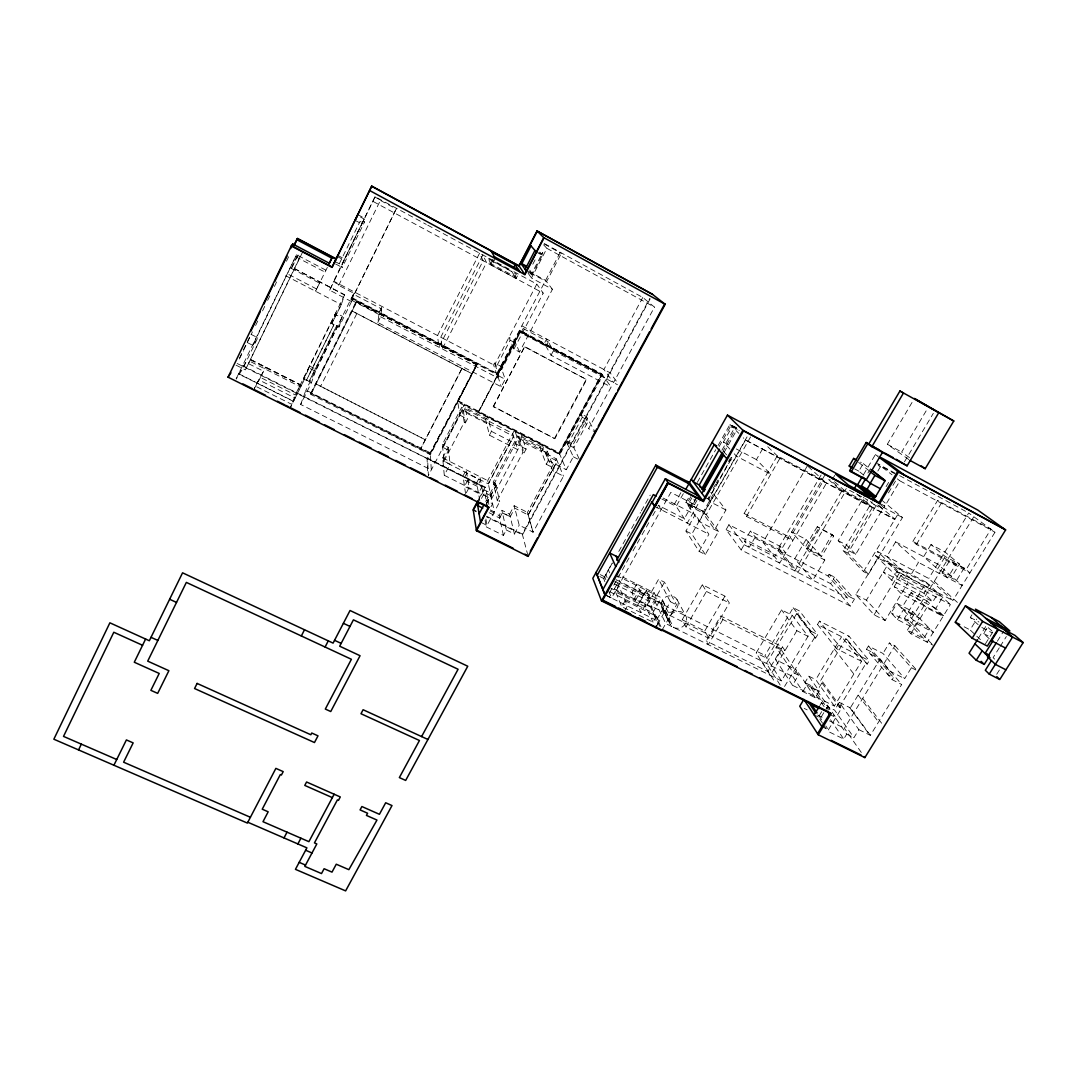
<?xml version="1.0" encoding="UTF-8"?>
<svg xmlns="http://www.w3.org/2000/svg" width="1077" height="1077" viewBox="0 0 1077 1077"><rect width="100%" height="100%" fill="white"/><g stroke="black" fill="none" stroke-linecap="round" stroke-linejoin="round"><path stroke-width="0.75" stroke-dasharray="5 3.75" d="M661.103 604.56L662.207 600.374A8.656 8.158 -27 0 1 673.865 596.698A8.656 8.158 -27 0 1 677.11 607.791A8.656 8.158 -27 0 1 665.451 611.467L662.288 608.626L661.103 604.56L670.217 624.472L673.475 627.393A8.926 8.387 -26.7 0 0 685.497 623.596A8.926 8.387 -26.7 0 0 682.158 612.194A8.926 8.387 -26.7 0 0 670.136 615.99L668.992 620.298M354.575 293.644L396.524 208.332L354.575 293.644L338.73 285.351L339.242 284.086M377.771 322.508L380.639 316.786L382.079 306.514L379.346 311.967L377.771 322.508L501.249 386.791L505.194 379.279L500.684 366.207L494.572 363.003L493.603 364.874L497.762 377.879L498.786 375.927L494.572 363.003M356.729 313.784L320.65 386.28M356.675 302.072L356.864 301.398M357.133 300.846L311.213 393.482M356.124 301.775L477.057 364.915L430.41 454.696L310.876 394.451L311.428 392.863M341.301 304.508L331.918 323.49L338.932 327.112L351.546 301.614L354.414 292.029L305.693 390.695L430.342 453.538M477.057 364.915L351.102 299.164L351.304 298.491L497.399 374.85L520.164 331.366L602.689 375.186L559.825 454.575L457.738 402.098L477.111 363.501L429.844 453.821M350.967 299.918L353.727 294.358L381.729 309.005L378.969 314.524L350.967 299.918L351.694 297.521L496.928 373.382L501.249 386.791M338.932 327.112L342.392 316.328L335.728 312.882L331.864 323.639L341.247 304.643L344.653 294.775L292.055 267.311L291.275 268.375L319.627 283.184M351.479 298.262L477.219 363.918L430.383 454.09L310.768 393.132M300.658 404.454L305.922 390.089L430.302 452.811L431.298 469.989L300.658 404.454L311.388 382.766L316.153 369.398L309.516 366.018L304.347 379.427L293.483 401.438L238.515 373.867L245.879 362.343L263.502 371.215L254.509 388.11M330.989 323.181L333.937 324.635L306.406 380.369L333.964 324.554M309.126 381.433L336.643 325.779L309.126 381.433L306.501 380.114M351.546 301.614L329.71 290.211L375.065 196.741L426.29 224.393M364.551 221.97L363.38 221.35L364.551 221.97L342.271 267.379L341.18 266.611L342.271 267.379M304.347 379.427L303.499 378.902L311.388 382.766M293.483 401.438L294.842 397.952L258.749 379.831L255.626 386.253L291.705 404.319L294.842 397.952M299.635 386.414L300.348 384.61L250.645 359.516L249.608 361.172L299.635 386.414L295.394 395.003L260.472 377.448L265.615 367.082L264.686 368.778M329.71 290.211L333.655 281.164L493.603 364.874M239.619 357.833L241.746 353.418M243.362 350.052L245.556 345.515M247.414 341.651L249.541 337.236M239.377 358.991L243.294 351.035M243.712 349.971L252.408 331.931M255.586 325.523L257.753 321.013M262.546 310.876L264.727 306.366M267.621 300.362L270.044 295.502M274.393 286.495L276.56 281.999M286.455 261.267L290.076 253.741M236.105 378.902L296.525 254.764L325.86 270.152L324.904 272.05L295.206 256.488M247.158 342.486L252.785 345.34L296.525 254.764M250.954 334.301L257.753 337.761L242.863 368.59L236.307 378.916M291.275 268.375L298.787 252.812M292.055 267.311L298.841 253.243M236.078 365.184L245.408 369.869L301.277 254.334M302.704 251.87L245.408 369.869M327.354 267.406L315.574 291.127L320.219 282.012M339.255 263.784L360.028 221.404L362.666 222.818M375.065 196.741L333.385 281.77L338.986 284.705M338.73 285.351L380.693 199.77L380.477 200.457L396.43 209.073M344.653 294.775L296.135 393.145L290.373 407.671L304.414 379.239M303.472 378.983L335.189 314.39L341.907 317.863L315.467 371.296L308.789 367.903M310.593 393.643L356.218 301.425M310.876 394.451L356.77 301.722M515.95 278.27L516.395 277.408L489.402 262.855L489.025 263.865L516.045 278.431L518.306 274.406M490.802 263.609L494.343 256.73M495.285 258.426L491.704 265.386L487.746 257.578M514.994 276.654L516.314 274.083L492.135 261.038M476.949 364.457L427.084 459.017L427.757 473.315M532.805 264.228L535.067 259.867M491.489 499.001L487.706 480.625L514.658 429.858L519.801 445.891L491.489 499.001L444.289 475.307L450.092 464.2L443.993 461.131L442.405 444.357L461.71 407.268L512.719 433.493L517.768 449.688L489.416 435.175L485.673 419.586L487.598 415.937M538.85 252.61L541.65 254.132L542.525 252.839L531.19 274.595L531.823 273.006M531.082 274.433L532.038 275.052L543.36 253.297L542.391 252.691M448.557 450.307L442.674 447.211L462.141 409.839L513.621 436.373L488.379 483.896L442.957 460.889M442.687 447.332L462.154 409.947M573.314 456.796L579.789 460.135L571.874 443.536L565.694 440.331L573.314 456.796L566.3 469.72L559.071 452.677L457.496 400.442L459.852 415.157L428.404 475.536L427.556 458.115L485.498 487.275L488.864 504.399M519.518 352.004L514.294 340.184L508.977 337.37L513.931 349.056L519.518 352.004L552.434 289.309L531.473 277.987L546.914 248.343L543.602 244.856M444.289 475.307L442.687 457.913L448.22 447.305L442.405 444.357M442.97 461.01L448.544 450.186M443.993 461.131L464.254 422.305L461.71 407.268M513.891 271.7L536.804 284.072L495.366 363.434L496.389 366.584L501.774 369.398L515.56 343.051L510.175 340.211L496.389 366.584M465.372 422.871L467.391 419.02L464.685 404.131L462.76 407.82L465.372 422.871L464.254 422.305M496.928 373.382L560.282 252.314L561.359 253.378L546.551 281.676L529.319 272.346M478.444 411.602L520.218 331.783L601.545 374.958L559.3 453.215M523.18 328.512L548.274 341.853L545.985 346.188L520.891 332.874L523.18 328.512L521.82 325.819L610.134 372.804L618.063 383.439M513.931 349.056L543.212 293.159L536.804 284.072M493.226 406.446L524.687 346.579L586.642 379.629L554.87 438.702L493.226 406.446L554.87 438.702M493.36 406.931L524.687 346.579M489.416 435.175L491.435 431.352L487.571 415.978M466.301 492.876L469.02 487.719L466.274 469.814L463.029 475.967L465.614 494.168M551.061 355.222L553.443 350.739L546.604 339.013L544.343 343.294L551.061 355.222L611.13 387.047L588.607 428.592L595.096 431.971L586.427 416.624L580.234 413.393L588.607 428.592M478.646 499.284L484.892 487.504L239.013 363.797M477.259 502.784L485.498 487.275M488.352 483.761L513.581 436.266M506.325 529.992L514.429 534.03L509.609 514.173L501.869 510.296L506.325 529.992L503.417 535.404L486.279 526.882L499.701 501.761L497.251 500.536L493.199 482.092L517.687 436.037L547.264 451.25L553.982 468.226L552.676 470.649L563.486 476.182L533.075 532.253L532.132 531.648M493.724 484.515L518.347 438.07L548.153 453.484M485.794 501.586L495.541 483.277L493.199 482.092M486.212 504.049L496.053 485.579L493.697 484.394M486.239 504.184L496.08 485.714M491.031 506.702L492.606 503.753L486.198 500.536M497.251 500.536L522.978 452.353L517.687 436.037M524.068 452.919L526.101 449.122L520.662 432.954L518.724 436.575L524.068 452.919L522.978 452.353M503.417 535.404L499.109 515.466L501.869 510.296M499.634 517.943L502.434 512.746L510.215 516.637M509.609 514.173L514.16 505.705L527.461 512.396L533.128 532.146L519.195 525.186L514.16 505.705M552.676 470.649L546.026 453.565L547.264 451.25M554.642 438.177L586.359 379.198M546.901 455.813L548.099 453.363M546.254 464.268L548.287 460.498L541.825 443.845L539.9 447.453L546.254 464.268L553.982 468.226M514.429 534.03L519.195 525.186M558.815 453.148L601.639 373.719L519.558 330.127L520.891 332.874M642.794 297.454L603.914 369.492L613.527 382.631L654.479 307.133L642.794 297.454L541.704 242.15M546.026 453.565L556.351 458.869L527.461 512.396L533.075 532.253M559.3 454.306L601.881 375.442L601.235 374.54M528.161 514.846L557.24 461.023M527.918 555.57L522.305 534.084L649.727 298.491M650.158 298.827L522.493 534.811L486.71 516.973M253.889 389.416L261.428 375.698M603.578 578.537L612.18 563.123M612.328 563.015L604.641 576.787L605.826 579.668M618.777 551.464L640.546 512.437M641.353 510.996L650.225 495.097M609.501 592.835L621.537 571.348M622.331 569.921L629.722 556.715M633.007 550.859L641.232 536.184M642.054 534.717L649.444 521.524M652.729 515.654L657.657 506.863M621.146 605.234L614.321 589.025L617.565 583.236L614.698 581.795M606.284 595.352L611.601 597.991L670.85 492.377L696.994 505.921M618.831 586.144L615.559 591.973L645.958 607.065L654.089 592.74L618.844 575.118M696.9 500.455L692.794 507.711L690.922 505.046L694.194 499.27M680.879 492.674L674.552 503.928L687.261 523.112L700.588 499.593M683.343 493.656L676.181 506.378L661.897 499.014M625.185 600.643L621.779 606.701L653.052 622.183L656.445 616.246L625.145 600.71M624.687 610.78L627.42 605.947L617.565 583.236M663.19 498.072L695.244 514.604L685.941 531.015L699.121 551.384L705.3 554.534L718.467 531.513L699.202 521.591L685.955 502.474L689.199 496.726M697.304 482.375L715.72 449.728M718.117 445.461L729.964 424.473L737.947 428.659L730.96 425.011L732.01 426.061M690.909 496.564L686.843 503.767L691.838 506.338L695.93 499.109M719.126 446.578L731.014 425.523L736.022 428.202L722.936 451.357M691.905 497.83L687.786 505.126L706.337 514.712L750.804 436.522M729.896 449.109L723.394 442.108L732.131 426.64L739.32 430.477M635.47 600.508L640.398 591.785L636.736 584.057L631.903 592.646L635.47 600.508L611.022 588.352M721.913 450.226L734.999 427.084M696.684 496.86L684.326 518.697L658.074 505.18M637.611 605.22L652.85 612.786L656.458 620.339L665.142 605.099L661.399 597.748L617.323 575.926L620.244 582.59L649.727 597.291L641.003 612.678L637.611 605.22L646.146 590.129L650.481 599.095L616.057 581.93M724.04 452.502L737.193 429.252L734.958 427.152M646.402 590.452L637.813 605.651L610.201 591.946M662.328 629.641L676.531 604.816L664.496 582.213L658.599 579.251L644.544 604.049L653.052 622.183M713.189 488.433L715.613 484.179M716.407 482.765L718.022 479.938M728.469 461.521L730.071 458.681L733.06 461.993M731.566 457.59L708.666 498.772L731.862 457.913L730.543 457.052M713.472 493.953L702.729 512.854L714.738 529.588L725.938 509.973L713.472 493.953L710.739 492.539M659.622 626.208L650.427 606.984L664.496 582.213M705.3 554.534L691.851 534.044L748.528 434.3M699.202 521.591L745.54 440.035L743.305 437.8M656.957 598.462L639.415 589.711L634.515 598.395L652.043 607.105L656.957 598.462L654.089 592.74M652.85 612.786L661.399 597.748M657.387 624.485L670.379 601.733L658.599 579.251M699.121 551.384L708.895 534.246L695.244 514.604M734.231 453.78L736.399 456.123L770.728 474.284L756.431 459.637L764.401 445.69M829.061 574.297L834.5 577.11L854.384 599.243L850.305 606.041L741.151 549.916L726.1 529.669L728.941 524.714L828.065 575.993L847.653 598.085L848.716 596.308L829.061 574.297L828.065 575.993M656.62 625.845L658.976 621.766M682.199 619.76L702.339 584.703L724.942 596.12L729.344 602.985L708.841 638.311L685.995 626.949L682.199 619.76L704.748 630.987L708.841 638.311M744.126 513.5L777.271 455.827L823.528 480.49L790.222 537.49L792.901 540.546L746.496 516.408L744.126 513.5L790.222 537.49M746.496 516.408L779.896 458.344L765.195 444.289M685.995 626.949L706.445 591.435L702.339 584.703M755.246 537.019L749.255 547.372L744.53 541.206L750.427 530.988L780.515 546.577L785.739 552.797L755.246 537.019L750.427 530.988M741.151 549.916L744.14 544.747L728.941 524.714M704.748 630.987L724.942 596.12M722.882 619.517L708.289 644.652L706.229 640.923L720.715 615.95L782.441 646.9L784.998 650.643L722.882 619.517L720.715 615.95M821.091 475.024L777.473 549.822L794.839 570.864L841.662 491.26L826.867 478M780.515 546.577L774.605 556.728L744.53 541.206M824.834 475.132L780.354 551.303L797.855 572.425L844.691 492.862L829.802 479.575M832.279 479.575L834.742 475.361M806.067 539.456L794.745 558.748L812.879 580.166L824.807 560.027L806.067 539.456L791.662 531.944L809.756 552.205L824.807 560.027M817.241 526.734L805.246 547.156L820.135 554.897L832.144 534.555L817.241 526.734L833.625 536.063L821.563 556.472L806.619 548.705L818.668 528.215M843.197 491.004L843.654 490.223L844.893 490.883L846.266 488.554L867.658 499.97L866.285 502.286L867.914 503.296L867.456 504.076L843.574 491.341L843.654 490.223M863.862 475.267L858.813 471.147L863.256 463.622L860.51 462.127M796.859 630.705L770.297 675.387L756.148 652.972L781.552 609.892L792.295 615.344L808.006 636.345L796.859 630.705L781.552 609.892M863.498 474.701L875.386 454.561L878.267 456.123M867.9 473.032L871.212 467.418M908.88 459.596L887.327 444.262L912.69 401.344M793.184 607.738L811.062 631.23L781.417 680.906L764.993 655.408L793.184 607.738L799.565 610.996L817.726 634.609L815.599 638.069L814.616 637.557L796.603 613.823L766.38 663.392L781.969 687.853M792.295 615.344L766.864 658.303L756.148 652.972M877.849 471.053L880.757 466.153L894.502 473.584M877.701 504.951L882.628 509.179L855.703 554.332L847.236 549.889L838.162 540.654L864.427 496.282M867.523 502.946L867.456 504.076M782.441 646.9L767.847 671.496L706.229 640.923M792.497 685.282L775.602 659.636L781.337 649.97L776.154 647.371L793.116 672.519L798.528 675.212L792.497 685.282L834.365 706.041L861.56 661.318L841.608 636.722L817.51 624.472L819.489 621.133L848.945 636.13L869.233 660.699L867.133 664.146L845.795 638.849L820.486 680.812L839.32 707.239L841.487 708.316L827.594 731.135L843.722 739.051L846.737 734.137L833.41 714.926M881.403 499.849L902.486 517.512L868.466 574.189L863.512 571.604L843.129 550.616L872.114 501.828M909.513 457.617L901.664 452.071L927.068 409.314M847.236 549.889L874.134 504.642L869.287 500.468M886.088 486.656L888.619 482.388M868.466 574.189L847.868 553.093L876.772 504.521M850.305 606.041L830.623 583.626L834.5 577.11M904.424 461.845L933.315 413.339M888.444 492.916L896.091 480.086M902.486 517.512L883.975 507.63L899.928 480.867L897.303 478.848M815.262 697.708L804.923 682.576L808.773 676.168L819.22 691.151L815.262 697.708L802.836 691.542L792.793 676.531L796.63 670.123L775.602 659.636M863.512 571.604L897.518 514.873M875.359 555.53L926.382 582.307L904.343 618.413L927.189 642.148L950.399 604.52L897.195 576.68L875.359 555.53L877.701 551.639L928.724 578.47L952.862 600.522L995 532.186L968.708 512.975L928.724 578.47M885.132 620.5L866.406 600.172L888.485 563.513L908.248 582.455L885.132 620.5L874.107 614.832L855.784 594.692L877.849 557.94L929.114 584.838L923.972 593.252L932.87 601.72L938.121 593.158L896.845 571.524L891.621 580.166L932.87 601.72M802.836 691.542L806.781 684.972L796.63 670.123M895.647 541.866L886.869 556.459L909.217 577.635L918.466 562.423L895.647 541.866L937.542 564.038L962.138 585.457L918.466 562.423M824.093 706.633L810.981 687.57L811.896 686.049L804.923 682.576M834.365 706.041L815.747 679.654L841.608 636.722M861.56 661.318L836.425 648.61L838.512 645.136L819.489 621.133M867.133 664.146L846.953 639.442L848.945 636.13M829.357 714.28L835.887 717.511L817.255 690.68L822.572 681.849L820.486 680.812M912.865 541.408L937.623 500.442L990.948 529.224L966.069 569.639L912.865 541.408L916.379 544.464L969.919 572.856L964.157 568.05L949.793 560.417L942.119 572.951L947.652 577.81L955.407 565.169L949.793 560.417M916.379 544.464L941.338 503.215L937.623 500.442M874.107 614.832L899.658 572.627L877.701 551.639M819.839 705.502L821.468 702.81L827.89 705.987L824.619 711.358M894.22 586.709L901.005 575.522L942.59 597.304L935.792 608.384L943.465 615.748L901.341 593.804L894.22 586.709L935.792 608.384M821.67 711.655L818.412 717.026L822.747 723.529M823.811 712.705L820.553 718.076L815.424 715.545M826.261 709.056L827.701 706.687L834.608 710.106L853.94 737.678L858.867 729.654L839.293 702.392L834.608 710.106M858.867 729.654L870.351 735.322L901.705 684.501L892.106 679.654L866.433 649.337L868.425 646.052L882.952 653.443L904.68 678.645L911.411 667.727L889.36 642.956L882.952 653.443M930.999 544.558L923.635 556.674L937.596 568.966L951.853 576.491L959.459 564.106L944.919 551.949L930.999 544.558L945.189 556.54L959.459 564.106M897.424 619.585L903.334 609.892L919.314 618.171L913.404 627.824L897.424 619.585L891.15 612.961L896.966 603.389L912.771 611.574L933.288 632.266L916.89 623.785L896.966 603.389M815.599 638.069L797.545 614.321L799.565 610.996M866.433 649.337L872.208 652.272L870.916 654.372L880.124 659.057L901.705 684.501M839.32 707.239L865.921 663.526M911.048 592.606L901.597 608.128L917.537 616.381L927.001 600.926L911.048 592.606L926.678 607.832L943.089 616.367L927.001 600.926M870.351 735.322L850.318 707.872L880.124 659.057M937.596 568.966L945.189 556.54M912.771 611.574L906.942 621.119L891.15 612.961M861.304 752.473L844.422 728.24L894.879 645.769L889.36 642.956M931.793 643.925L909.863 621.267L974.375 515.802M907.386 630.112L913.431 620.244L929.72 628.672L923.662 638.499L907.386 630.112L910.805 633.72L932.938 645.123M910.805 633.72L926.678 607.832M868.425 646.052L889.535 670.984L887.435 674.404L893.452 677.446L892.106 679.654M784.554 686.439L814.616 637.557M964.157 568.05L956.484 580.53L942.119 572.951M978.131 624.66L970.283 617.471L972.006 614.698M980.433 639.617L970.081 629.897L976.826 619.033M978.374 638.271L986.169 625.804L993.088 632.024M989.238 638.688L983.651 633.532L987.932 626.679M985.442 643.777L994.098 629.951M997.329 641.246L1003.602 631.257M999.281 647.815L993.102 657.643L995.431 659.864M1000.17 646.402L1006.349 636.574M996.696 674.283L1000.183 668.777M252.785 345.34L257.753 337.761M294.519 268.738L344.573 295.017M821.872 726.598L828.401 729.802L825.776 725.898M660.915 626.693L650.979 606.014L792.793 676.531M804.223 708.424L807.198 709.891M817.618 715.02L823.582 717.969M829.532 720.903L844.422 728.24M846.737 734.137L853.94 737.678M781.417 680.906L665.801 623.583L654.277 600.199L764.993 655.408M604.897 594.787L659.016 621.617L656.445 616.246M599.795 576.532L605.88 579.574L604.695 576.693M614.496 583.99L649.243 601.289L652.043 607.105M480.517 522.183L487.06 525.428L485.525 517.027M614.321 589.025L650.427 606.984M806.781 684.972L819.22 691.151M810.981 687.57L817.255 690.68M839.293 702.392L850.318 707.872M490.358 509.933L494.289 511.898L490.385 492.956L484.138 489.82L487.154 505.49M490.183 511.01L499.109 515.466M670.379 601.733L676.531 604.816M489.173 512.719L499.674 518.091L502.461 512.881L510.242 516.785L514.779 508.129L528.201 514.994L557.28 461.144L546.847 455.692M615.923 579.588L649.041 596.12M808.773 676.168L815.747 679.654M649.673 597.385L665.142 605.099M473.18 509.583L476.155 511.063M486.575 516.26L522.305 534.084M473.288 510.269L476.263 511.763M600.347 574.647L607.522 578.228M490.95 495.73L484.663 492.566L479.884 501.303L476.64 482.819L479.884 476.68L483.29 494.882M238.623 373.692L293.55 401.236M608.707 596.577L611.197 597.829M442.687 457.913L487.706 480.625M706.445 591.435L729.344 602.985M237.196 363.501L484.892 487.504M811.062 631.23L817.726 634.609M838.512 645.136L869.233 660.699M889.535 670.984L904.68 678.645M250.551 359.678L300.281 384.785M250.443 359.839L300.214 384.96M845.795 638.849L846.953 639.442M911.411 667.727L917.16 670.648M690.896 505.1L704.385 512.006L718.467 531.513M459.852 415.157L467.391 419.02M491.435 431.352L526.101 449.122M548.287 460.498L566.3 469.72M685.941 531.015L691.851 534.044M457.59 401.102L559.326 453.417L602.043 374.284L519.801 330.599L497.116 373.948L351.573 297.939M559.582 453.78L478.565 412.141L478.336 411.118M654.843 506.446L708.895 534.246M566.529 442.149L572.749 445.366L587.382 418.32L581.149 415.062M904.343 618.413L909.863 621.267M855.784 594.692L866.406 600.172M726.1 529.669L830.623 583.626M848.716 596.308L854.384 599.243M744.14 544.747L847.653 598.085M685.955 502.474L704.385 512.006M983.651 633.532L989.238 636.44M316.651 289.013L287.344 273.76L285.849 275.806L341.247 304.643M964.171 626.814L970.081 629.897M707.629 498.234L708.666 498.772M706.149 497.978L711.143 500.576L708.37 496.928M725.938 509.973L710.389 501.895L708.41 499.27M843.129 550.616L847.868 553.093M923.972 593.252L883.369 572.022L891.621 580.166M970.283 617.471L978.953 622.008M981.847 627.474L992.132 632.845M498.786 375.927L505.194 379.279M380.639 316.786L497.762 377.879M899.658 572.627L952.862 600.522M838.162 540.654L846.468 545.002L855.703 554.332M337.815 255.424L344.532 258.965L341.14 266.908L334.072 263.192M337.276 256.528L344.048 260.095L364.188 219.062L360.108 216.867M334.893 261.482L341.88 265.171M796.603 613.823L797.545 614.321M746.576 440.601L894.947 519.168L877.849 504.561M524.862 346.969L586.642 379.629M730.825 457.362L731.862 457.913M553.443 350.739L617.444 384.704M723.394 442.108L730.569 445.918M736.318 448.961L756.431 459.637M874.134 504.642L882.628 509.179M844.031 490.56L867.914 503.296M745.54 440.035L894.731 519.531M357.779 214.606L364.524 218.227L362.141 224.11L355.047 220.314M881.296 504.171L884.89 506.096L882.346 503.955M854.694 468.926L858.813 471.147M427.744 225.187L511.023 270.152L516.152 278.566M374.944 197.064L380.585 200.107M488.312 258.695L511.75 271.35M899.928 480.867L995 532.186M373.221 201.52L543.212 293.159M528.457 271.148L545.568 280.41L552.434 289.309M526.343 271.148L533.128 274.823L529.722 270.112M895.337 473.315L877.58 463.702L892.039 474.809M899.618 475.63L967.24 512.181M887.327 444.262L901.664 452.071M544.1 243.927L561.359 253.378M546.914 248.343L654.479 307.133M536.279 252.031L543.064 255.734L539.846 252.072M875.386 454.561L878.011 456.527M878.186 465.277L880.313 466.906M863.256 463.622L869.637 468.67M858.638 462.423L868.654 470.393M880.165 504.399L883.975 507.63M856.659 493.899L866.285 502.286M866.675 502.636L871.037 506.432M834.54 481.688L849.443 494.922M934.271 581.378L958.638 603.537M926.382 582.307L950.399 604.52M729.964 424.473L738.835 433.344M832.144 534.555L833.625 536.063M723.434 451.33L726.612 454.857M894.879 645.769L916.056 669.409M872.208 652.272L893.452 677.446M817.51 624.472L836.425 648.61M834.258 648.906L853.832 674.014M862.69 698.381L883.315 725.427M858.127 695.069L878.563 722.007M849.632 707.522L869.637 734.972M822.572 681.849L841.487 708.316M601.639 373.719L611.13 387.047M528.12 273.195L531.473 277.987M827.701 706.687L829.6 709.433M811.896 686.049L828.482 710.039M830.502 719.705L843.722 739.051M781.337 649.97L798.528 675.212M818.816 715.478L822.289 720.688M823.03 724.283L827.594 731.135M761.641 661.063L775.332 682.737M658.478 505.396L661.143 509.69M677.029 599.566L685.43 615.142M662.207 600.374L670.136 615.99M661.372 602.406L669.275 618.09M665.451 611.467L673.475 627.393M663.674 610.255L671.631 626.141M661.413 606.688L669.315 622.479M662.288 608.626L670.217 624.472M608.397 569.895L609.69 572.91M605.88 574.579L607.078 577.447M556.351 458.869L563.486 476.182M603.632 578.443L604.83 581.607M608.747 591.233L611.548 598.085M500.67 366.22L501.774 369.398M495.541 483.277L499.701 501.761M485.108 520.353L486.279 526.882M448.22 447.305L450.092 464.2M352.098 310.997L472.089 373.8L352.098 310.997M315.965 383.91L425.348 439.779L315.965 383.91M479.588 253.176L437.518 335.526L438.891 347.171L483.129 260.769L479.588 253.176M482.859 254.939L440.762 337.222L442.297 348.948L486.562 262.613L482.859 254.939M462.087 368.213L420.515 449.109L462.087 368.213M465.318 407.793L463.406 411.468L486.575 423.369L488.5 419.72L465.318 407.793M520.326 330.881L478.282 412.666L520.703 331.649L520.326 330.881M466.799 473.261L463.527 479.48L477.259 486.373L480.544 480.18L466.799 473.261M467.835 480.019L464.51 486.346L478.484 493.36L481.823 487.046L467.835 480.019M521.982 436.872L520.029 440.547L541.435 451.546L543.4 447.897L521.982 436.872M582.361 417.243L567.619 444.518L573.879 447.749L588.634 420.528L582.361 417.243M807.387 465.816L762.987 542.323L779.721 563.069L826.463 483.156L807.387 465.816M601.76 374.809L520.043 331.42L602.406 375.711L601.76 374.809"/><path stroke-width="1.5" d="M369.546 190.669L371.713 186.119L518.952 265.817L524.916 274.635L544.006 237.882L537.033 230.936L518.952 265.817M355.047 220.314L357.779 214.606M537.033 230.936L652.123 294.075L665.196 304.293L528.12 556.378L476.465 530.773L488.81 507.617L228.041 377.165L291.45 245.65L332.174 267.056M250.82 331.245L260.23 311.697M263.852 304.185L273.262 284.638M274.716 281.635L287.02 256.084M290.642 248.558L292.809 244.048L329.252 263.219M293.658 245.65L297.535 238.461L336.145 258.817L332.026 267.365L291.221 245.933L292.809 244.048M294.64 244.466L297.535 238.461M334.072 263.192L337.801 255.424M78.54 749.915L81.354 744.14M145.61 639.051L134.288 662.234L159.208 673.448L150.874 690.344L157.673 693.373L168.887 670.702L147.711 661.143L186.348 582.401L351.398 659.286L325.321 709.056L330.747 711.534L360.055 655.718L339.686 646.2L353.418 619.84L458.088 669.261L421.592 736.574M329.212 263.555L331.837 258.17L296.579 239.592M332.026 267.365L371.713 186.119M335.809 259.638L369.613 190.508L524.916 274.635M113.906 765.235L126.399 739.926L133.158 742.888L123.613 762.193L250.403 817.281M328.323 265.036L332.349 257.174M301.331 635.968L304.508 629.776M513.81 267.365L515.183 264.7L491.731 252.018M531.015 245.906L521.524 264.228L526.72 267.056M325.079 647.035L328.27 640.869M525.105 269.371L534.932 250.47M524.701 274.325L543.764 237.627L665.196 304.293M284.005 837.919L287.034 832.171M477.865 500.751L473.18 509.583L476.465 530.773M473.288 510.269L477.986 501.438M297.871 843.937L300.914 838.202M479.278 502.717L477.744 505.611L482.765 508.129M479.117 513.837L483.842 504.965M334.166 794.234L308.897 841.662L262.99 821.711L268.173 811.802L262.236 809.204L280.33 774.578L281.407 775.05L283.197 771.617L275.874 768.372L247.387 823.084L53.85 739.212L109.881 622.816L149.34 640.748L182.565 572.816L333.089 643.117L350.038 610.497L467.755 666.232L405.666 780.435L399.352 777.581L419.451 740.505L360.983 713.728L363.097 709.73L427.932 739.482M476.357 530.005L488.675 506.89L488.81 507.617M530.315 551.155L537.517 537.908M539.092 535.013L590.317 440.776M591.919 437.841L596.712 429.009M598.22 426.236L603.12 417.23M603.672 416.207L610.686 403.296M611.117 402.515L616.152 393.253M617.713 390.386L619.262 387.518M619.921 386.333L622.439 381.689M623.112 380.45L649.566 331.797M651.114 328.943L664.711 303.916M689.455 482.59L727.446 415.13L743.52 430.854L703.456 501.519L689.455 482.59L655.799 465.062L592.808 578.322L601.491 600.872L661.749 630.651L662.328 629.641M597.223 575.266L657.32 467.297L655.799 465.062M616.717 560.175L653.335 494.599L656.189 496.066M602.905 589.563L651.854 501.976L654.843 506.446L665.061 488.366M652.245 502.178L665.357 478.713L697.506 495.407M601.491 600.872L667.713 482.536L702.931 500.818L742.915 430.262L878.899 502.892L897.693 471.322L1004.585 529.184M903.684 474.567L881.134 457.671L977.862 510.108L1005.622 529.924L864.871 757.602L818.251 734.77L831.04 713.728L602.42 600.71L668.171 483.21L667.713 482.536M685.739 489.402L688.93 483.748L657.32 467.297M666.636 485.579L668.211 482.792M704.183 491.422L699.269 484.96L719.436 449.244M701.652 488.971L722.115 452.798M703.483 488.823L723.219 453.955M701.921 493.374L723.596 455.1M851.678 468.01L849.201 465.978L853.63 458.425L856.377 459.906M882.803 451.828L866.191 479.938L851.193 471.888L849.645 470.609L866.177 442.485L868.897 443.953M851.193 471.888L867.779 443.67L866.177 442.485M953.778 420.999L914.386 398.477L938.767 412.679L907.09 465.829L871.872 446.699L868.601 444.276L899.928 391.005L953.778 420.999L925.197 468.697L910.227 460.552M871.872 446.699L903.455 393.065L899.928 391.005M854.707 487.935L856.377 485.094L835.564 473.961L848.339 485.04L869.731 496.47L856.377 485.094M861.802 477.582L857.561 484.785L879.721 503.605L898.555 471.968L879.33 457.523M872.437 470.474L885.159 480.53L875.009 497.614L861.358 486.077L865.437 479.157M880.272 488.662L870.243 483.277L874.901 475.388L869.906 471.403M866.366 490.452L870.472 483.519M814.131 714.913L819.018 706.849M817.551 733.706L830.327 712.705L831.04 713.728M965.423 605.853L982.641 621.389L997.841 629.345L987.34 646.092L972.168 638.203L955.299 622.21L965.423 605.853L980.205 613.607M972.168 638.203L982.641 621.389M977.512 639.657L969.058 653.2L976.247 660.255L984.257 664.388L989.359 656.27M976.247 660.255L982.197 650.75M985.657 618.252L1009.889 630.947L999.294 621.658L975.452 609.151L998.433 629.655L991.473 640.748L1005.608 648.098M992.994 640.802L985.038 653.47L989.063 655.556M1005.931 669.813L995.363 664.361L987.528 656.862L996.44 642.673M990.073 657.71L987.528 656.862M991.419 660.578L985.334 670.257L989.224 674.094L999.793 679.533L1023.15 642.592L1014.924 635.363L990.503 622.573M989.224 674.094L1012.568 637.045L1004.464 629.897M228.041 377.165L230.949 372.83M299.177 862.34L305.531 865.087M305.639 850.238L311.993 852.984M116.733 759.514L63.516 736.399L113.799 632.253L142.554 645.285M247.818 822.236L306.905 847.855L295.448 869.341L345.623 890.894L392.001 805.569L385.687 802.755L379.427 814.306L361.885 806.538L360.068 809.904L367.594 813.243L366.436 815.41L376.963 820.068L348.854 869.664L336.266 864.212L331.999 872.128L324.11 868.722L321.498 873.568L304.831 866.393L316.826 843.937L314.444 842.901L337.424 799.874L338.488 800.346L340.292 796.953L306.582 781.996L304.778 785.416L332.362 797.626M151.009 637.328L157.875 640.438M169.627 599.256L176.52 602.433M334.557 640.303L341.153 643.386M343.388 623.314L349.985 626.424M831.067 740.316L861.115 755.031M777.904 686.789L782.831 689.213M477.825 530.732L513.177 548.26M524.97 554.103L528.12 556.378M603.578 600.576L615.586 606.513M618.588 608.007L630.61 613.944M638.109 617.659L645.621 621.362M662.14 629.533L737.22 666.663M744.88 670.459L747.882 671.954M749.229 672.6L752.244 674.081M759.743 677.796L828.819 711.951M812.166 705.152L819.207 708.626M242.971 383.95L252.462 388.703M253.889 389.416L265.44 395.205M277.435 401.196L284.92 404.939M285.997 405.477L288.919 406.944M290.373 407.671L299.904 412.437M305.329 415.157L319.384 422.184M324.756 424.877L334.355 429.683M344.196 434.596L353.835 439.429M359.139 442.082L371.107 448.059M378.579 451.802L388.299 456.661M395.784 460.417L405.477 465.264M410.768 467.916L424.917 474.997M430.248 477.663L437.733 481.406M445.232 485.148L457.213 491.152M464.699 494.895L472.197 498.651M479.682 502.394L487.167 506.136M618.319 557.294L609.649 552.945L615.734 566.61M668.171 483.21L703.456 501.519M989.292 655.206L985.267 653.12L988.874 656.553M699.269 484.96L693.265 481.823L714.226 444.626L716.636 445.905M699.862 486.871L705.3 489.712M955.299 622.21L959.742 624.512M998.433 629.655L1023.15 642.592M297.319 238.717L336.011 259.099M743.52 430.854L879.721 503.605M861.358 486.077L867.133 489.173L875.911 496.564M727.446 415.13L860.429 486.319M849.201 465.978L851.947 467.445M849.645 470.609L864.589 478.632M874.901 475.388L884.944 480.786L870.903 469.68M525.886 265.884L520.716 263.084L526.343 271.148M371.646 186.254L519.154 266.113L537.261 231.165L652.541 294.398M898.555 471.968L1005.622 529.924M494.343 256.73L518.535 269.802M867.779 443.67L878.711 449.607M868.601 444.276L881.713 451.398M884.634 452.986L893.371 457.738M896.293 459.314L907.09 465.829M921.279 465.924L925.197 468.697M853.63 458.425L856.134 460.417M862.812 477.165L870.243 483.277M991.352 617.498L1001.825 626.72M974.914 643.817L988.646 656.916M981.134 661.345L984.257 664.388M996.817 676.639L998.796 678.564M712.139 442.297L726.8 458.694M530.153 244.883L536.279 252.031M691.326 479.252L704.896 497.332M687.22 481.419L700.588 499.593M864.117 756.512L864.871 757.602M827.526 711.614L829.357 714.28M665.357 478.713L668.103 482.738L654.843 506.446L651.854 501.976M810.119 702.487L817.08 712.88M808.033 701.464L815.814 713.136M821.872 726.598L803.859 699.39L799.753 706.216L818.251 734.77M514.429 263.555L519.747 271.646M491.152 250.954L495.285 258.426M616.057 556.163L618.844 562.275M596.093 572.412L604.951 594.692M596.039 572.506L604.897 594.787M602.07 599.835L602.42 600.71M487.127 505.396L487.746 508.627M477.259 502.784L480.517 522.183M197.104 683.424L194.56 688.526L314.471 742.538L317.998 735.833L311.751 733.02L310.849 734.756L197.104 683.424M656.607 625.845L655.597 627.608L656.62 625.845"/></g></svg>
